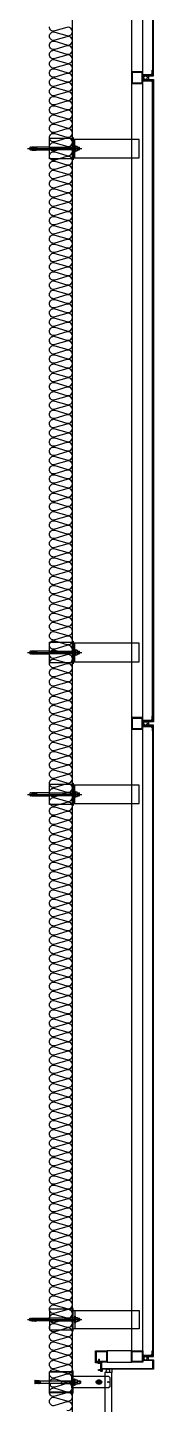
# Model space of a CAD drawing. Header units: millimetres. Extents: x 17311 to 801382, y -242618 to -104888.
# Drawn here: x 790867 to 791411, y -201032 to -195062 of the extents above; entities that cross this region are included whole.
import ezdxf

# ---------------------------------------------------------------- set-up
doc = ezdxf.new("R2010")
doc.units = ezdxf.units.MM
doc.header["$LTSCALE"] = 250
doc.linetypes.add('CENTER', pattern=[50.8, 31.75, -6.35, 6.35, -6.35])
doc.linetypes.add('HIDDEN2', pattern=[4.7625, 3.175, -1.5875])
for name, color, linetype in [('0-Sheet', 7, 'Continuous'), ('4-Pipe', 4, 'Continuous'), ('A-ETC-8', 8, 'Continuous'), ('A-FIN', 6, 'Continuous'), ('A-FIN(EX)', 6, 'Continuous'), ('ANG', 8, 'Continuous'), ('EXTRUSION', 7, 'Continuous'), ('ISL', 251, 'Continuous'), ('S-TEEL', 4, 'Continuous'), ('SCREW', 1, 'Continuous'), ('SEALANT', 252, 'Continuous')]:
    doc.layers.add(name, color=color, linetype=linetype)

# ---------------------------------------------------------------- blocks, each defined once
blk = doc.blocks.new('A$C632c858f')
at = {"layer": 'A-ETC-8'}
blk.add_arc((-2.8, 0), 24, 341.82483, 18.17517, dxfattribs=at)
blk.add_ellipse((34, 0), major_axis=(7.59, 0), ratio=0.987937, dxfattribs=at)
blk = doc.blocks.new('A$Cae507117')
at = {"layer": 'A-ETC-8'}
for points in [[(-50, 0), (-50, -50), (0, -50), (0, 0)], [(-46.8, -3.2), (-46.8, -46.8), (-3.2, -46.8), (-3.2, -3.2)]]:
    blk.add_lwpolyline(points, close=True, dxfattribs=at)
blk = doc.blocks.new('너트 M12')
for p, q in [((-9, 0), (9, 0)), ((-9.5, -9), (-9.5, -0.5)), ((9, -9.5), (-9, -9.5)), ((0, -8.3), (0, -1.2)), ((9.5, -0.5), (9.5, -9))]:
    blk.add_line(p, q)
for centre, start, end in [((-9, -0.5), 90, 180), ((-9, -9), 180, 270), ((9, -0.5), 0, 90), ((9, -9), 270, 0)]:
    blk.add_arc(centre, 0.5, start, end)
at = {"extrusion": (0, 0, -1)}
for centre, major_axis, ratio, start_param, end_param in [((-4.8, -0.9), (-4.75, 0.31), 0.185359, -0.024388, 3.141593), ((4.8, -0.9), (4.75, 0.31), 0.185108, 3.141593, 6.30754), ((-4.8, -8.6), (4.75, 0.31), 0.187111, 0, 3.166211), ((4.8, -8.6), (-4.75, 0.31), 0.185991, 3.117121, 6.283185)]:
    blk.add_ellipse(centre, major_axis=major_axis, ratio=ratio, start_param=start_param, end_param=end_param, dxfattribs=at)
blk = doc.blocks.new('A$C5ebcaad0')
at = {"layer": 'A-ETC-8'}
for p, q in [((-449, -225), (-214, -225)), ((-439, -220.5), (-439, -229.5)), ((-437, -219), (-437.5, -219)), ((-437.5, -231), (-437, -231)), ((-426, -220.5), (-437, -219)), ((-437, -231), (-426, -229.5)), ((-431.6, -219.7), (-431.6, -221.5)), ((-431.6, -228.5), (-431.6, -230.2)), ((-431.1, -222.3), (-429.3, -223.5)), ((-431.1, -227.7), (-429.3, -226.5)), ((-415.6, -218.7), (-430.6, -218.7)), ((-430.6, -231.2), (-415.6, -231.2)), ((-421.1, -224), (-427.7, -224)), ((-421.1, -226), (-427.7, -226)), ((-426, -220.5), (-412, -220.5)), ((-426, -229.5), (-412, -229.5)), ((-420.6, -223.5), (-420.6, -223)), ((-420.6, -227), (-420.6, -226.5)), ((-416.6, -227), (-416.6, -223)), ((-415.6, -218.7), (-412.6, -218.7)), ((-415.6, -231.2), (-412.6, -231.2)), ((-412.6, -218.7), (-412.6, -231.2)), ((-412, -231), (-412, -219)), ((-409, -219), (-412, -219)), ((-412, -231), (-409, -231)), ((-409, -231), (-409, -219)), ((-355, -219), (-409, -219)), ((-409, -231), (-355, -231)), ((-355, -219), (-245.5, -219)), ((-245.5, -231), (-355, -231)), ((-234.2, -229.5), (-224, -229.5)), ((-234, -219), (-225.5, -219)), ((-234, -220.5), (-224, -220.5)), ((-234, -231), (-225.5, -231)), ((-225.5, -231), (-225.5, -219)), ((-224, -220.5), (-225.5, -219)), ((-224, -229.5), (-225.5, -231)), ((-224, -229.5), (-224, -220.5))]:
    blk.add_line(p, q, dxfattribs=at)
blk.add_lwpolyline([(-251.5, -177.5), (-251.5, -272.5, -0.414214), (-252.5, -273.5), (-255, -273.5), (-255, -176.5), (-252.5, -176.5, -0.414214)], format="xyb", close=True, dxfattribs=at)
for points in [[(-255, -180.5), (-255, -269.5), (-355, -269.5), (-355, -180.5)], [(33.5, -185), (-251.5, -185), (-251.5, -265), (33.5, -265)], [(-251.5, -265), (-245.5, -265), (-245.5, -185), (-251.5, -185)], [(-245.5, -210), (-245.5, -240), (-243.5, -240), (-243.5, -210)]]:
    blk.add_lwpolyline(points, close=True, dxfattribs=at)
for centre, radius, start, end in [((-437.5, -220.5), 1.5, 90, 180), ((-437.5, -229.5), 1.5, 180, 270), ((-430.6, -219.7), 1, 90, 180), ((-430.6, -221.5), 1, 180, 236.30993), ((-430.6, -228.5), 1, 123.69007, 180), ((-430.6, -230.2), 1, 180, 270), ((-427.7, -221), 3, 236.30993, 270), ((-427.7, -229), 3, 90, 123.69007), ((-421.1, -223.5), 0.5, 270, 0), ((-421.1, -226.5), 0.5, 0, 90), ((-418.6, -223), 2, 90, 180), ((-418.6, -227), 2, 180, 270), ((-418.6, -223), 2, 0, 90), ((-418.6, -227), 2, 270, 0)]:
    blk.add_arc(centre, radius, start, end, dxfattribs=at)
at = {"layer": 'A-ETC-8', "xscale": -1, "rotation": 90}
blk.add_blockref('너트 M12', (-243.5, -225), dxfattribs=at)
blk = doc.blocks.new('A$C141843b3')
at = {"color": 9}
for p, q in [((-302.6, -46.2), (-302.6, -44.5)), ((-302.6, -44.7), (-297, -45.5)), ((-302.6, -55), (-302.6, -53.3)), ((-297, -54.5), (-302.5, -55.3)), ((-302.1, -47), (-300.3, -48.2)), ((-302.1, -52.5), (-300.3, -51.3)), ((-301.6, -43.5), (-286.6, -43.5)), ((-286.6, -56), (-301.6, -56)), ((-292.1, -48.8), (-298.7, -48.8)), ((-292.1, -50.8), (-298.7, -50.8)), ((-297, -45.5), (-283, -45.5)), ((-297, -54.5), (-283, -54.5)), ((-291.6, -47.8), (-291.6, -48.3)), ((-291.6, -51.2), (-291.6, -51.8)), ((-289.6, -45.8), (-289.6, -45.8)), ((-289.6, -53.8), (-289.6, -53.8)), ((-287.6, -47.8), (-287.6, -51.8)), ((-286.6, -43.5), (-283.6, -43.5)), ((-286.6, -56), (-283.6, -56)), ((-283.6, -56), (-283.6, -43.5)), ((-283, -44), (-283, -56)), ((-283, -44), (-280, -44)), ((-280, -56), (-283, -56)), ((-280, -44), (-280, -56)), ((-280, -44), (-188.8, -44, 0)), ((-188.8, -56, 0), (-280, -56))]:
    blk.add_line(p, q, dxfattribs=at)
at = {"color": 9, "linetype": 'Continuous', "lineweight": 25}
for p, q in [((-140, -5.5, 0), (-240, -5.5)), ((-240, -44), (-240, -5.5)), ((-140, -7.5, 0), (-240, -7.5)), ((-240, -94.5), (-240, -56)), ((-237, -56), (-237, -63.2)), ((-136.5, -43, 0), (-142, -43, 0)), ((-142, -57, 0), (-136.5, -57, 0)), ((-140, -1.5, 0), (-137.5, -1.5, 0)), ((-140, -7.5, 0), (-140, -1.5, 0)), ((-138, -3.5, 0), (-140, -3.5, 0)), ((-138, -3.5, 0), (-138, -43, 0)), ((-138, -96.5, 0), (-138, -57, 0)), ((-136.5, -43, 0), (-136.5, -2.5, 0)), ((-136.5, -97.5, 0), (-136.5, -57, 0)), ((-240, -63.2), (-237, -63.2)), ((-240, -92.5), (-140, -92.5, 0)), ((-240, -94.5), (-140, -94.5, 0)), ((-140, -98.5, 0), (-140, -92.5, 0)), ((-140, -96.5, 0), (-138, -96.5, 0)), ((-137.5, -98.5, 0), (-140, -98.5, 0))]:
    blk.add_line(p, q, dxfattribs=at)
at = {"color": 9, "ltscale": 0.5}
for p, q in [((-188.8, -44, 0), (-131.5, -44, 0)), ((-188.8, -44, 0), (-187.3, -45.5, 0)), ((-188.8, -44, 0), (-188.8, -56, 0)), ((-188.8, -45.5, 0), (-131.5, -45.5, 0)), ((-188.8, -54.5, 0), (-131.5, -54.5, 0)), ((-188.8, -56, 0), (-187.3, -54.5, 0)), ((-188.8, -56, 0), (-131.5, -56, 0)), ((-187.3, -45.5, 0), (-187.3, -54.5, 0)), ((-142, -43, 0), (-142, -7.5, 0)), ((-142, -92.5, 0), (-142, -57, 0)), ((-131.5, -64.3, 0), (-131.5, -35.8, 0)), ((-131.5, -35.8, 0), (-129.5, -35.8, 0)), ((-129.5, -35.8, 0), (-129.5, -64.3, 0)), ((-129.5, -59, 0), (-129.5, -41, 0)), ((-129.5, -44, 0), (-129.5, -44, 0)), ((-129.5, -45.5, 0), (-129.4, -45.5, 0)), ((-129.5, -54.5, 0), (-129.4, -54.5, 0)), ((-129.5, -56, 0), (-129.5, -56, 0)), ((-129, -40.5, 0), (-120.5, -40.5, 0)), ((-120.5, -59.5, 0), (-129, -59.5, 0)), ((-128.3, -50, 0), (-121.2, -50, 0)), ((-120.1, -45.5, 0), (-106, -45.5, 0)), ((-120.1, -54.5, 0), (-106, -54.5, 0)), ((-120, -41, 0), (-120, -59, 0)), ((-120, -44, 0), (-107.5, -44, 0)), ((-120, -56, 0), (-107.5, -56, 0)), ((-107.5, -44, 0), (-107.5, -56, 0)), ((-106, -45.5, 0), (-107.5, -44, 0)), ((-106, -54.5, 0), (-107.5, -56, 0)), ((-106, -45.5, 0), (-106, -54.5, 0)), ((-129.5, -64.3, 0), (-131.5, -64.3, 0))]:
    blk.add_line(p, q, dxfattribs=at)
at = {"color": 9}
for centre, radius, start, end in [((-301.6, -44.5), 1, 90, 180), ((-301.6, -46.2), 1, 180, 236.30993), ((-301.6, -53.3), 1, 123.69007, 180), ((-301.6, -55), 1, 180, 270), ((-298.7, -45.8), 3, 236.30993, 270), ((-298.7, -53.8), 3, 90, 123.69007), ((-292.1, -48.3), 0.5, 270, 0), ((-292.1, -51.2), 0.5, 0, 90), ((-289.6, -47.8), 2, 90, 180), ((-289.6, -51.8), 2, 180, 270), ((-289.6, -47.8), 2, 0, 90), ((-289.6, -51.8), 2, 270, 0)]:
    blk.add_arc(centre, radius, start, end, dxfattribs=at)
at = {"color": 9, "linetype": 'Continuous', "lineweight": 25}
for centre, start, end in [((-137.5, -2.5, 0), 0, 90), ((-137.5, -97.5, 0), 270, 0)]:
    blk.add_arc(centre, 1, start, end, dxfattribs=at)
at = {"color": 9, "ltscale": 0.5}
for centre, start, end in [((-129, -41, 0), 90, 180), ((-129, -59, 0), 180, 270), ((-120.5, -41, 0), 0, 90), ((-120.5, -59, 0), 270, 0)]:
    blk.add_arc(centre, 0.5, start, end, dxfattribs=at)
at = {"color": 9, "ltscale": 0.5, "extrusion": (0, 0, -1)}
for centre, major_axis, ratio, start_param, end_param in [((-128.6, -45.2, 0), (0.31, -4.75), 0.187111, 0, 3.166211), ((-128.6, -54.7, 0), (0.31, 4.75), 0.185991, 3.117121, 6.283185), ((-120.9, -45.2, 0), (0.31, 4.75), 0.185359, -0.024388, 3.141593), ((-120.9, -54.7, 0), (0.31, -4.75), 0.185108, 3.141593, 6.30754)]:
    blk.add_ellipse(centre, major_axis=major_axis, ratio=ratio, start_param=start_param, end_param=end_param, dxfattribs=at)
at = {"layer": 'ANG'}
for p, q in [((-29.3, -43.5, 0), (-33, -50, 0)), ((-33, -50, 0), (-29.3, -56.5, 0)), ((-21.7, -43.5, 0), (-29.3, -43.5, 0)), ((-29.3, -56.5, 0), (-21.7, -56.5, 0)), ((-18, -50, 0), (-21.7, -43.5, 0)), ((-21.7, -56.5, 0), (-18, -50, 0))]:
    blk.add_line(p, q, dxfattribs=at)
at = {"layer": 'ANG', "elevation": 0}
blk.add_lwpolyline([(-142.5, -25), (16.5, -25), (21.5, -30), (21.5, -70), (16.5, -75), (-142.5, -75), (-142.5, -25)], dxfattribs=at)
for points in [[(-142.5, -25), (-142.5, -75), (-137.5, -75), (-137.5, -25)], [(-25.5, -50), (-25.5, -50), (-25.5, -50), (-25.5, -50), (-25.5, -50), (-25.5, -50)]]:
    blk.add_lwpolyline(points, close=True, dxfattribs=at)
at = {"layer": 'ANG'}
for centre, radius in [((-25.5, -50, 0), 10), ((-25.5, -50, 0), 7.5), ((-25.5, -50, 0), 4), ((14, -50, 0), 2)]:
    blk.add_circle(centre, radius, dxfattribs=at)
for centre, start, end in [((-34.9, -50, 0), 86.44675, 273.55325), ((-16.1, -50, 0), 266.44675, 93.55325)]:
    blk.add_arc(centre, 4, start, end, dxfattribs=at)
blk = doc.blocks.new('PH-4-16')
at = {"layer": 'SCREW'}
for p, q in [((-1.5, 0), (-1.5, -1)), ((1.5, 0), (1.5, -1.6)), ((0.1, -0.9), (-2, -1.2)), ((-2, -1.2), (-1.5, -1)), ((0.1, -1), (-2, -1.3)), ((-2, -1.3), (-1.5, -1.5)), ((2, -1.8), (-2, -2.4)), ((-2, -2.4), (-1.5, -2.2)), ((-2, -2.5), (-1.5, -2.7)), ((2, -3), (-2, -3.7)), ((-2, -3.6), (-1.5, -3.5)), ((-2, -3.8), (-1.5, -4)), ((2, -4.3), (-2, -4.9)), ((-2, -4.9), (-1.5, -4.7)), ((-2, -5), (-1.5, -5.2)), ((2, -5.5), (-2, -6.2)), ((-2, -6.1), (-1.5, -5.9)), ((-2, -6.2), (-1.5, -6.4)), ((2, -6.7), (-2, -7.4)), ((-2, -7.4), (-1.5, -7.2)), ((-2, -7.5), (-1.5, -7.7)), ((2, -8), (-2, -8.6)), ((-2, -8.6), (-1.5, -8.4)), ((-2, -8.7), (-1.5, -8.9)), ((2, -9.2), (-2, -9.9)), ((-2, -9.9), (-1.5, -9.7)), ((-2, -10), (-1.5, -10.2)), ((2, -10.5), (-2, -11.1)), ((-2, -11.1), (-1.5, -10.9)), ((-2, -11.2), (-1.5, -11.4)), ((2, -1.9), (-2, -2.5)), ((2, -3.1), (-2, -3.8)), ((2, -4.4), (-2, -5)), ((2, -5.6), (-2, -6.3)), ((2, -6.9), (-2, -7.5)), ((2, -8.1), (-2, -8.7)), ((2, -9.3), (-2, -10)), ((2, -10.6), (-2, -11.2)), ((0.1, -0.9), (-1.5, -1)), ((0.1, -1), (-1.5, -1.5)), ((-1.5, -1.5), (-1.5, -2.2)), ((1.5, -1.6), (-1.5, -2.2)), ((1.5, -2.1), (-1.5, -2.7)), ((-1.5, -2.7), (-1.5, -3.5)), ((1.5, -2.8), (-1.5, -3.5)), ((1.5, -3.3), (-1.5, -4)), ((1.5, -4.1), (-1.5, -4.7)), ((1.5, -4.6), (-1.5, -5.2)), ((-1.5, -5.2), (-1.5, -5.9)), ((1.5, -5.3), (-1.5, -5.9)), ((1.5, -5.8), (-1.5, -6.4)), ((-1.5, -6.4), (-1.5, -7.2)), ((1.5, -6.5), (-1.5, -7.2)), ((1.5, -7.1), (-1.5, -7.7)), ((-1.5, -7.7), (-1.5, -8.4)), ((1.5, -7.8), (-1.5, -8.4)), ((1.5, -8.3), (-1.5, -8.9)), ((-1.5, -8.9), (-1.5, -9.7)), ((1.5, -9), (-1.5, -9.7)), ((1.5, -9.5), (-1.5, -10.2)), ((-1.5, -10.2), (-1.5, -10.9)), ((1.5, -10.3), (-1.5, -10.9)), ((1.5, -10.8), (-1.5, -11.4)), ((-1.5, -11.4), (-1.5, -14.5)), ((-1.5, -14.5), (-1.1, -14.5)), ((0, -16), (-1.5, -14.5)), ((-1.1, -12.6), (-1.1, -14.5)), ((-1.1, -14.5), (0, -16)), ((0, -16), (1.5, -14.5)), ((1.5, -14.5), (0.4, -12.2)), ((1.5, -1.6), (2, -1.8)), ((2, -1.9), (1.5, -2.1)), ((1.5, -2.1), (1.5, -2.8)), ((2, -3), (1.5, -2.8)), ((2, -3.1), (1.5, -3.3)), ((1.5, -3.3), (1.5, -4.1)), ((2, -4.3), (1.5, -4.1)), ((2, -4.4), (1.5, -4.6)), ((1.5, -4.6), (1.5, -5.3)), ((2, -5.5), (1.5, -5.3)), ((2, -5.6), (1.5, -5.8)), ((1.5, -5.8), (1.5, -6.5)), ((2, -6.7), (1.5, -6.5)), ((2, -6.9), (1.5, -7.1)), ((1.5, -7.1), (1.5, -7.8)), ((2, -8), (1.5, -7.8)), ((2, -8.1), (1.5, -8.3)), ((1.5, -8.3), (1.5, -9)), ((2, -9.2), (1.5, -9)), ((2, -9.3), (1.5, -9.5)), ((1.5, -9.5), (1.5, -10.3)), ((2, -10.5), (1.5, -10.3)), ((2, -10.6), (1.5, -10.8)), ((1.5, -10.8), (1.5, -14.5))]:
    blk.add_line(p, q, dxfattribs=at)
at = {"layer": 'SCREW', "color": 1, "linetype": 'CENTER'}
blk.add_line((0, 4), (0, -17.7), dxfattribs=at)
at = {"layer": 'SCREW', "linetype": 'HIDDEN2'}
blk.add_line((-1.5, -4), (-1.5, -4.7), dxfattribs=at)
at = {"layer": 'SCREW'}
blk.add_lwpolyline([(3.5, 1), (3.5, 0), (-3.5, 0), (-3.5, 1, -0.336479), (-2.5, 2.2, -0.138717), (2.5, 2.2, -0.336479)], format="xyb", close=True, dxfattribs=at)
blk.add_lwpolyline([(-2.5, 2.2), (-2.3, 2), (-2.1, 1.9), (-1.8, 1.9), (-1.5, 2), (-1.3, 2), (-1, 2.1), (-0.8, 2.1), (-0.7, 2.1), (-0.6, 2.1), (-0.5, 2), (-0.5, 1.8), (-0.5, 1.6), (-0.5, 1.4), (-0.5, 1.2), (-0.5, 1), (-0.5, 0.8), (-0.4, 0.7), (-0.3, 0.6), (-0.1, 0.6), (0, 0.5), (0.1, 0.6), (0.3, 0.6), (0.4, 0.7), (0.5, 0.8), (0.5, 1), (0.5, 1.2), (0.5, 1.4), (0.5, 1.6), (0.5, 1.8), (0.5, 2), (0.6, 2.1), (0.7, 2.1), (0.8, 2.1), (1, 2.1), (1.3, 2), (1.5, 2), (1.8, 1.9), (2.1, 1.9), (2.3, 2), (2.5, 2.2)], dxfattribs=at)
for centre, radius, start, end in [((-1.9, -1.2), 0.0931, 139.86612, 209.92465), ((-1.9, -2.5), 0.0931, 139.86612, 209.92465), ((-1.9, -3.7), 0.0931, 139.86612, 209.92465), ((-1.9, -4.9), 0.0931, 139.86612, 209.92465), ((-1.9, -6.2), 0.0931, 139.86612, 209.92465), ((-1.9, -7.4), 0.0931, 139.86612, 209.92465), ((-1.9, -8.7), 0.0931, 139.86612, 209.92465), ((-1.9, -9.9), 0.0931, 139.86612, 209.92465), ((-1.9, -11.2), 0.0931, 139.86612, 209.92465), ((-0.3, -12.6), 0.815, 27.36497, 180), ((0, -0.9), 0.0605, 310.72712, 69.31493), ((1.9, -1.8), 0.0931, 319.86612, 29.92465), ((1.9, -3.1), 0.0931, 319.86612, 29.92465), ((1.9, -4.3), 0.0931, 319.86612, 29.92465), ((1.9, -5.6), 0.0931, 319.86612, 29.92465), ((1.9, -6.8), 0.0931, 319.86612, 29.92465), ((1.9, -8), 0.0931, 319.86612, 29.92465), ((1.9, -9.3), 0.0931, 319.86612, 29.92465), ((1.9, -10.5), 0.0931, 319.86612, 29.92465)]:
    blk.add_arc(centre, radius, start, end, dxfattribs=at)

msp = doc.modelspace()

# ---------------------------------------------------------------- linework, layer by layer
at = {"layer": '0-Sheet'}
msp.add_lwpolyline([(791188.7, -200876.5), (791407.7, -200876.5), (791407.7, -200842.5), (791365.7, -200842.5), (791365.7, -200832.5), (791368.7, -200832.5), (791368.7, -200832.5), (791368.7, -200839.5), (791410.7, -200839.5), (791410.7, -200879.5), (791188.7, -200879.5)], dxfattribs=at)
msp.add_lwpolyline([(791188.7, -200876.5, 0.414214), (791185.7, -200879.5), (791185.7, -200888.5), (791188.7, -200888.5), (791188.7, -200879.5)], format="xyb", dxfattribs=at)
at = {"layer": '4-Pipe'}
msp.add_lwpolyline([(791185.7, -200849.5), (791185.7, -200889.5), (791182.7, -200889.5), (791182.7, -200852.5), (791160.7, -200852.5), (791160.7, -200849.5)], close=True, dxfattribs=at)
at = {"layer": 'A-ETC-8'}
for p, q in [((791315.7, -154461.7), (791315.7, -200799.5)), ((791365.7, -200799.5), (791365.7, -154461.7)), ((791315.7, -200799.5), (791210.7, -200799.5)), ((791210.7, -200849.5), (791315.7, -200849.5))]:
    msp.add_line(p, q, dxfattribs=at)
at = {"layer": 'A-ETC-8', "elevation": 0}
for points in [[(791402.7, -195268), (791367.7, -195268), (791367.7, -195279), (791365.7, -195279), (791365.7, -195266), (791401, -195266, -0.226541), (791404.7, -195262.3), (791404.7, -195247.6), (791406.7, -195247.6), (791406.7, -195264, 0.414214)], [(791402.7, -195291), (791367.7, -195291), (791367.7, -195280), (791365.7, -195280), (791365.7, -195293), (791401, -195293, 0.226541), (791404.7, -195296.6), (791404.7, -195311.3), (791406.7, -195311.3), (791406.7, -195295, -0.414214)]]:
    msp.add_lwpolyline(points, format="xyb", close=True, dxfattribs=at)
at = {"layer": 'A-ETC-8'}
for points in [[(791402.7, -198068), (791367.7, -198068), (791367.7, -198079), (791365.7, -198079), (791365.7, -198066), (791401, -198066, -0.226541), (791404.7, -198062.3), (791404.7, -198047.6), (791406.7, -198047.6), (791406.7, -198064, 0.414214)], [(791402.7, -198091), (791367.7, -198091), (791367.7, -198080), (791365.7, -198080), (791365.7, -198093), (791401, -198093, 0.226541), (791404.7, -198096.6), (791404.7, -198111.3), (791406.7, -198111.3), (791406.7, -198095, -0.414214)], [(791402.7, -200820.5), (791367.7, -200820.5), (791367.7, -200831.5), (791365.7, -200831.5), (791365.7, -200818.5), (791401, -200818.5, -0.226541), (791404.7, -200814.8), (791404.7, -200800.1), (791406.7, -200800.1), (791406.7, -200816.5, 0.414214)]]:
    msp.add_lwpolyline(points, format="xyb", close=True, dxfattribs=at)
at = {"layer": 'A-FIN'}
for points in [[(791369.7, -195268), (791369.7, -195272), (791410.7, -195272), (791410.7, -192737), (791369.7, -192737), (791369.7, -192741), (791406.7, -192741), (791406.7, -195268), (791369.7, -195268)], [(791369.7, -195291), (791369.7, -195287), (791410.7, -195287), (791410.7, -198072), (791369.7, -198072), (791369.7, -198068), (791406.7, -198068), (791406.7, -195291), (791369.7, -195291)], [(791369.7, -200820.5), (791369.7, -200824.5), (791410.7, -200824.5), (791410.7, -198087), (791369.7, -198087), (791369.7, -198091), (791406.7, -198091), (791406.7, -200820.5), (791369.7, -200820.5)]]:
    msp.add_lwpolyline(points, close=True, dxfattribs=at)
at = {"layer": 'A-FIN(EX)'}
msp.add_lwpolyline([(791200.7, -200894.5), (791200.7, -201176.5), (791230.7, -201176.5), (791230.7, -200894.5)], close=True, dxfattribs=at)
at = {"layer": 'ISL'}
msp.add_line((791060.7, -202579.5), (791060.7, -154479.5), dxfattribs=at)
msp.add_lwpolyline([(791036.4, -201057.1, 1.372593), (791036.4, -201021.8), (790984.9, -201037.1, -0.509267), (790960.7, -201019.5, -0.509267), (790984.9, -201001.8), (791036.4, -201017.1, 1.372593), (791036.4, -200981.8), (790984.9, -200997.1, -0.509267), (790960.7, -200979.5, -0.509267), (790984.9, -200961.8), (791036.4, -200977.1, 1.372593), (791036.4, -200941.8), (790984.9, -200957.1, -0.509267), (790960.7, -200939.5, -0.509267), (790984.9, -200921.8), (791036.4, -200937.1, 1.372593), (791036.4, -200901.8), (790984.9, -200917.1, -0.509267), (790960.7, -200899.5, -0.509267), (790984.9, -200881.8), (791036.4, -200897.1, 1.372593), (791036.4, -200861.8), (790984.9, -200877.1, -0.509267), (790960.7, -200859.5, -0.509267), (790984.9, -200841.8), (791036.4, -200857.1, 1.372593), (791036.4, -200821.8), (790984.9, -200837.1, -0.509267), (790960.7, -200819.5, -0.509267), (790984.9, -200801.8), (791036.4, -200817.1, 1.372593), (791036.4, -200781.8), (790984.9, -200797.1, -0.509267), (790960.7, -200779.5, -0.509267), (790984.9, -200761.8), (791036.4, -200777.1, 1.372593), (791036.4, -200741.8), (790984.9, -200757.1, -0.509267), (790960.7, -200739.5, -0.509267), (790984.9, -200721.8), (791036.4, -200737.1, 1.372593), (791036.4, -200701.8), (790984.9, -200717.1, -0.509267), (790960.7, -200699.5, -0.509267), (790984.9, -200681.8), (791036.4, -200697.1, 1.372593), (791036.4, -200661.8), (790984.9, -200677.1, -0.509267), (790960.7, -200659.5, -0.509267), (790984.9, -200641.8), (791036.4, -200657.1, 1.372593), (791036.4, -200621.8), (790984.9, -200637.1, -0.509267), (790960.7, -200619.5, -0.509267), (790984.9, -200601.8), (791036.4, -200617.1, 1.372593), (791036.4, -200581.8), (790984.9, -200597.1, -0.509267), (790960.7, -200579.5, -0.509267), (790984.9, -200561.8), (791036.4, -200577.1, 1.372593), (791036.4, -200541.8), (790984.9, -200557.1, -0.509267), (790960.7, -200539.5, -0.509267), (790984.9, -200521.8), (791036.4, -200537.1, 1.372593), (791036.4, -200501.8), (790984.9, -200517.1, -0.509267), (790960.7, -200499.5, -0.509267), (790984.9, -200481.8), (791036.4, -200497.1, 1.372593), (791036.4, -200461.8), (790984.9, -200477.1, -0.509267), (790960.7, -200459.5, -0.509267), (790984.9, -200441.8), (791036.4, -200457.1, 1.372593), (791036.4, -200421.8), (790984.9, -200437.1, -0.509267), (790960.7, -200419.5, -0.509267), (790984.9, -200401.8), (791036.4, -200417.1, 1.372593), (791036.4, -200381.8), (790984.9, -200397.1, -0.509267), (790960.7, -200379.5, -0.509267), (790984.9, -200361.8), (791036.4, -200377.1, 1.372593), (791036.4, -200341.8), (790984.9, -200357.1, -0.509267), (790960.7, -200339.5, -0.509267), (790984.9, -200321.8), (791036.4, -200337.1, 1.372593), (791036.4, -200301.8), (790984.9, -200317.1, -0.509267), (790960.7, -200299.5, -0.509267), (790984.9, -200281.8), (791036.4, -200297.1, 1.372593), (791036.4, -200261.8), (790984.9, -200277.1, -0.509267), (790960.7, -200259.5, -0.509267), (790984.9, -200241.8), (791036.4, -200257.1, 1.372593), (791036.4, -200221.8), (790984.9, -200237.1, -0.509267), (790960.7, -200219.5, -0.509267), (790984.9, -200201.8), (791036.4, -200217.1, 1.372593), (791036.4, -200181.8), (790984.9, -200197.1, -0.509267), (790960.7, -200179.5, -0.509267), (790984.9, -200161.8), (791036.4, -200177.1, 1.372593), (791036.4, -200141.8), (790984.9, -200157.1, -0.509267), (790960.7, -200139.5, -0.509267), (790984.9, -200121.8), (791036.4, -200137.1, 1.372593), (791036.4, -200101.8), (790984.9, -200117.1, -0.509267), (790960.7, -200099.5, -0.509267), (790984.9, -200081.8), (791036.4, -200097.1, 1.372593), (791036.4, -200061.8), (790984.9, -200077.1, -0.509267), (790960.7, -200059.5, -0.509267), (790984.9, -200041.8), (791036.4, -200057.1, 1.372593), (791036.4, -200021.8), (790984.9, -200037.1, -0.509267), (790960.7, -200019.5, -0.509267), (790984.9, -200001.8), (791036.4, -200017.1, 1.372593), (791036.4, -199981.8), (790984.9, -199997.1, -0.509267), (790960.7, -199979.5, -0.509267), (790984.9, -199961.8), (791036.4, -199977.1, 1.372593), (791036.4, -199941.8), (790984.9, -199957.1, -0.509267), (790960.7, -199939.5, -0.509267), (790984.9, -199921.8), (791036.4, -199937.1, 1.372593), (791036.4, -199901.8), (790984.9, -199917.1, -0.509267), (790960.7, -199899.5, -0.509267), (790984.9, -199881.8), (791036.4, -199897.1, 1.372593), (791036.4, -199861.8), (790984.9, -199877.1, -0.509267), (790960.7, -199859.5, -0.509267), (790984.9, -199841.8), (791036.4, -199857.1, 1.372593), (791036.4, -199821.8), (790984.9, -199837.1, -0.509267), (790960.7, -199819.5, -0.509267), (790984.9, -199801.8), (791036.4, -199817.1, 1.372593), (791036.4, -199781.8), (790984.9, -199797.1, -0.509267), (790960.7, -199779.5, -0.509267), (790984.9, -199761.8), (791036.4, -199777.1, 1.372593), (791036.4, -199741.8), (790984.9, -199757.1, -0.509267), (790960.7, -199739.5, -0.509267), (790984.9, -199721.8), (791036.4, -199737.1, 1.372593), (791036.4, -199701.8), (790984.9, -199717.1, -0.509267), (790960.7, -199699.5, -0.509267), (790984.9, -199681.8), (791036.4, -199697.1, 1.372593), (791036.4, -199661.8), (790984.9, -199677.1, -0.509267), (790960.7, -199659.5, -0.509267), (790984.9, -199641.8), (791036.4, -199657.1, 1.372593), (791036.4, -199621.8), (790984.9, -199637.1, -0.509267), (790960.7, -199619.5, -0.509267), (790984.9, -199601.8), (791036.4, -199617.1, 1.372593), (791036.4, -199581.8), (790984.9, -199597.1, -0.509267), (790960.7, -199579.5, -0.509267), (790984.9, -199561.8), (791036.4, -199577.1, 1.372593), (791036.4, -199541.8), (790984.9, -199557.1, -0.509267), (790960.7, -199539.5, -0.509267), (790984.9, -199521.8), (791036.4, -199537.1, 1.372593), (791036.4, -199501.8), (790984.9, -199517.1, -0.509267), (790960.7, -199499.5, -0.509267), (790984.9, -199481.8), (791036.4, -199497.1, 1.372593), (791036.4, -199461.8), (790984.9, -199477.1, -0.509267), (790960.7, -199459.5, -0.509267), (790984.9, -199441.8), (791036.4, -199457.1, 1.372593), (791036.4, -199421.8), (790984.9, -199437.1, -0.509267), (790960.7, -199419.5, -0.509267), (790984.9, -199401.8), (791036.4, -199417.1, 1.372593), (791036.4, -199381.8), (790984.9, -199397.1, -0.509267), (790960.7, -199379.5, -0.509267), (790984.9, -199361.8), (791036.4, -199377.1, 1.372593), (791036.4, -199341.8), (790984.9, -199357.1, -0.509267), (790960.7, -199339.5, -0.509267), (790984.9, -199321.8), (791036.4, -199337.1, 1.372593), (791036.4, -199301.8), (790984.9, -199317.1, -0.509267), (790960.7, -199299.5, -0.509267), (790984.9, -199281.8), (791036.4, -199297.1, 1.372593), (791036.4, -199261.8), (790984.9, -199277.1, -0.509267), (790960.7, -199259.5, -0.509267), (790984.9, -199241.8), (791036.4, -199257.1, 1.372593), (791036.4, -199221.8), (790984.9, -199237.1, -0.509267), (790960.7, -199219.5, -0.509267), (790984.9, -199201.8), (791036.4, -199217.1, 1.372593), (791036.4, -199181.8), (790984.9, -199197.1, -0.509267), (790960.7, -199179.5, -0.509267), (790984.9, -199161.8), (791036.4, -199177.1, 1.372593), (791036.4, -199141.8), (790984.9, -199157.1, -0.509267), (790960.7, -199139.5, -0.509267), (790984.9, -199121.8), (791036.4, -199137.1, 1.372593), (791036.4, -199101.8), (790984.9, -199117.1, -0.509267), (790960.7, -199099.5, -0.509267), (790984.9, -199081.8), (791036.4, -199097.1, 1.372593), (791036.4, -199061.8), (790984.9, -199077.1, -0.509267), (790960.7, -199059.5, -0.509267), (790984.9, -199041.8), (791036.4, -199057.1, 1.372593), (791036.4, -199021.8), (790984.9, -199037.1, -0.509267), (790960.7, -199019.5, -0.509267), (790984.9, -199001.8), (791036.4, -199017.1, 1.372593), (791036.4, -198981.8), (790984.9, -198997.1, -0.509267), (790960.7, -198979.5, -0.509267), (790984.9, -198961.8), (791036.4, -198977.1, 1.372593), (791036.4, -198941.8), (790984.9, -198957.1, -0.509267), (790960.7, -198939.5, -0.509267), (790984.9, -198921.8), (791036.4, -198937.1, 1.372593), (791036.4, -198901.8), (790984.9, -198917.1, -0.509267), (790960.7, -198899.5, -0.509267), (790984.9, -198881.8), (791036.4, -198897.1, 1.372593), (791036.4, -198861.8), (790984.9, -198877.1, -0.509267), (790960.7, -198859.5, -0.509267), (790984.9, -198841.8), (791036.4, -198857.1, 1.372593), (791036.4, -198821.8), (790984.9, -198837.1, -0.509267), (790960.7, -198819.5, -0.509267), (790984.9, -198801.8), (791036.4, -198817.1, 1.372593), (791036.4, -198781.8), (790984.9, -198797.1, -0.509267), (790960.7, -198779.5, -0.509267), (790984.9, -198761.8), (791036.4, -198777.1, 1.372593), (791036.4, -198741.8), (790984.9, -198757.1, -0.509267), (790960.7, -198739.5, -0.509267), (790984.9, -198721.8), (791036.4, -198737.1, 1.372593), (791036.4, -198701.8), (790984.9, -198717.1, -0.509267), (790960.7, -198699.5, -0.509267), (790984.9, -198681.8), (791036.4, -198697.1, 1.372593), (791036.4, -198661.8), (790984.9, -198677.1, -0.509267), (790960.7, -198659.5, -0.509267), (790984.9, -198641.8), (791036.4, -198657.1, 1.372593), (791036.4, -198621.8), (790984.9, -198637.1, -0.509267), (790960.7, -198619.5, -0.509267), (790984.9, -198601.8), (791036.4, -198617.1, 1.372593), (791036.4, -198581.8), (790984.9, -198597.1, -0.509267), (790960.7, -198579.5, -0.509267), (790984.9, -198561.8), (791036.4, -198577.1, 1.372593), (791036.4, -198541.8), (790984.9, -198557.1, -0.509267), (790960.7, -198539.5, -0.509267), (790984.9, -198521.8), (791036.4, -198537.1, 1.372593), (791036.4, -198501.8), (790984.9, -198517.1, -0.509267), (790960.7, -198499.5, -0.509267), (790984.9, -198481.8), (791036.4, -198497.1, 1.372593), (791036.4, -198461.8), (790984.9, -198477.1, -0.509267), (790960.7, -198459.5, -0.509267), (790984.9, -198441.8), (791036.4, -198457.1, 1.372593), (791036.4, -198421.8), (790984.9, -198437.1, -0.509267), (790960.7, -198419.5, -0.509267), (790984.9, -198401.8), (791036.4, -198417.1, 1.372593), (791036.4, -198381.8), (790984.9, -198397.1, -0.509267), (790960.7, -198379.5, -0.509267), (790984.9, -198361.8), (791036.4, -198377.1, 1.372593), (791036.4, -198341.8), (790984.9, -198357.1, -0.509267), (790960.7, -198339.5, -0.509267), (790984.9, -198321.8), (791036.4, -198337.1, 1.372593), (791036.4, -198301.8), (790984.9, -198317.1, -0.509267), (790960.7, -198299.5, -0.509267), (790984.9, -198281.8), (791036.4, -198297.1, 1.372593), (791036.4, -198261.8), (790984.9, -198277.1, -0.509267), (790960.7, -198259.5, -0.509267), (790984.9, -198241.8), (791036.4, -198257.1, 1.372593), (791036.4, -198221.8), (790984.9, -198237.1, -0.509267), (790960.7, -198219.5, -0.509267), (790984.9, -198201.8), (791036.4, -198217.1, 1.372593), (791036.4, -198181.8), (790984.9, -198197.1, -0.509267), (790960.7, -198179.5, -0.509267), (790984.9, -198161.8), (791036.4, -198177.1, 1.372593), (791036.4, -198141.8), (790984.9, -198157.1, -0.509267), (790960.7, -198139.5, -0.509267), (790984.9, -198121.8), (791036.4, -198137.1, 1.372593), (791036.4, -198101.8), (790984.9, -198117.1, -0.509267), (790960.7, -198099.5, -0.509267), (790984.9, -198081.8), (791036.4, -198097.1, 1.372593), (791036.4, -198061.8), (790984.9, -198077.1, -0.509267), (790960.7, -198059.5, -0.509267), (790984.9, -198041.8), (791036.4, -198057.1, 1.372593), (791036.4, -198021.8), (790984.9, -198037.1, -0.509267), (790960.7, -198019.5, -0.509267), (790984.9, -198001.8), (791036.4, -198017.1, 1.372593), (791036.4, -197981.8), (790984.9, -197997.1, -0.509267), (790960.7, -197979.5, -0.509267), (790984.9, -197961.8), (791036.4, -197977.1, 1.372593), (791036.4, -197941.8), (790984.9, -197957.1, -0.509267), (790960.7, -197939.5, -0.509267), (790984.9, -197921.8), (791036.4, -197937.1, 1.372593), (791036.4, -197901.8), (790984.9, -197917.1, -0.509267), (790960.7, -197899.5, -0.509267), (790984.9, -197881.8), (791036.4, -197897.1, 1.372593), (791036.4, -197861.8), (790984.9, -197877.1, -0.509267), (790960.7, -197859.5, -0.509267), (790984.9, -197841.8), (791036.4, -197857.1, 1.372593), (791036.4, -197821.8), (790984.9, -197837.1, -0.509267), (790960.7, -197819.5, -0.509267), (790984.9, -197801.8), (791036.4, -197817.1, 1.372593), (791036.4, -197781.8), (790984.9, -197797.1, -0.509267), (790960.7, -197779.5, -0.509267), (790984.9, -197761.8), (791036.4, -197777.1, 1.372593), (791036.4, -197741.8), (790984.9, -197757.1, -0.509267), (790960.7, -197739.5, -0.509267), (790984.9, -197721.8), (791036.4, -197737.1, 1.372593), (791036.4, -197701.8), (790984.9, -197717.1, -0.509267), (790960.7, -197699.5, -0.509267), (790984.9, -197681.8), (791036.4, -197697.1, 1.372593), (791036.4, -197661.8), (790984.9, -197677.1, -0.509267), (790960.7, -197659.5, -0.509267), (790984.9, -197641.8), (791036.4, -197657.1, 1.372593), (791036.4, -197621.8), (790984.9, -197637.1, -0.509267), (790960.7, -197619.5, -0.509267), (790984.9, -197601.8), (791036.4, -197617.1, 1.372593), (791036.4, -197581.8), (790984.9, -197597.1, -0.509267), (790960.7, -197579.5, -0.509267), (790984.9, -197561.8), (791036.4, -197577.1, 1.372593), (791036.4, -197541.8), (790984.9, -197557.1, -0.509267), (790960.7, -197539.5, -0.509267), (790984.9, -197521.8), (791036.4, -197537.1, 1.372593), (791036.4, -197501.8), (790984.9, -197517.1, -0.509267), (790960.7, -197499.5, -0.509267), (790984.9, -197481.8), (791036.4, -197497.1, 1.372593), (791036.4, -197461.8), (790984.9, -197477.1, -0.509267), (790960.7, -197459.5, -0.509267), (790984.9, -197441.8), (791036.4, -197457.1, 1.372593), (791036.4, -197421.8), (790984.9, -197437.1, -0.509267), (790960.7, -197419.5, -0.509267), (790984.9, -197401.8), (791036.4, -197417.1, 1.372593), (791036.4, -197381.8), (790984.9, -197397.1, -0.509267), (790960.7, -197379.5, -0.509267), (790984.9, -197361.8), (791036.4, -197377.1, 1.372593), (791036.4, -197341.8), (790984.9, -197357.1, -0.509267), (790960.7, -197339.5, -0.509267), (790984.9, -197321.8), (791036.4, -197337.1, 1.372593), (791036.4, -197301.8), (790984.9, -197317.1, -0.509267), (790960.7, -197299.5, -0.509267), (790984.9, -197281.8), (791036.4, -197297.1, 1.372593), (791036.4, -197261.8), (790984.9, -197277.1, -0.509267), (790960.7, -197259.5, -0.509267), (790984.9, -197241.8), (791036.4, -197257.1, 1.372593), (791036.4, -197221.8), (790984.9, -197237.1, -0.509267), (790960.7, -197219.5, -0.509267), (790984.9, -197201.8), (791036.4, -197217.1, 1.372593), (791036.4, -197181.8), (790984.9, -197197.1, -0.509267), (790960.7, -197179.5, -0.509267), (790984.9, -197161.8), (791036.4, -197177.1, 1.372593), (791036.4, -197141.8), (790984.9, -197157.1, -0.509267), (790960.7, -197139.5, -0.509267), (790984.9, -197121.8), (791036.4, -197137.1, 1.372593), (791036.4, -197101.8), (790984.9, -197117.1, -0.509267), (790960.7, -197099.5, -0.509267), (790984.9, -197081.8), (791036.4, -197097.1, 1.372593), (791036.4, -197061.8), (790984.9, -197077.1, -0.509267), (790960.7, -197059.5, -0.509267), (790984.9, -197041.8), (791036.4, -197057.1, 1.372593), (791036.4, -197021.8), (790984.9, -197037.1, -0.509267), (790960.7, -197019.5, -0.509267), (790984.9, -197001.8), (791036.4, -197017.1, 1.372593), (791036.4, -196981.8), (790984.9, -196997.1, -0.509267), (790960.7, -196979.5, -0.509267), (790984.9, -196961.8), (791036.4, -196977.1, 1.372593), (791036.4, -196941.8), (790984.9, -196957.1, -0.509267), (790960.7, -196939.5, -0.509267), (790984.9, -196921.8), (791036.4, -196937.1, 1.372593), (791036.4, -196901.8), (790984.9, -196917.1, -0.509267), (790960.7, -196899.5, -0.509267), (790984.9, -196881.8), (791036.4, -196897.1, 1.372593), (791036.4, -196861.8), (790984.9, -196877.1, -0.509267), (790960.7, -196859.5, -0.509267), (790984.9, -196841.8), (791036.4, -196857.1, 1.372593), (791036.4, -196821.8), (790984.9, -196837.1, -0.509267), (790960.7, -196819.5, -0.509267), (790984.9, -196801.8), (791036.4, -196817.1, 1.372593), (791036.4, -196781.8), (790984.9, -196797.1, -0.509267), (790960.7, -196779.5, -0.509267), (790984.9, -196761.8), (791036.4, -196777.1, 1.372593), (791036.4, -196741.8), (790984.9, -196757.1, -0.509267), (790960.7, -196739.5, -0.509267), (790984.9, -196721.8), (791036.4, -196737.1, 1.372593), (791036.4, -196701.8), (790984.9, -196717.1, -0.509267), (790960.7, -196699.5, -0.509267), (790984.9, -196681.8), (791036.4, -196697.1, 1.372593), (791036.4, -196661.8), (790984.9, -196677.1, -0.509267), (790960.7, -196659.5, -0.509267), (790984.9, -196641.8), (791036.4, -196657.1, 1.372593), (791036.4, -196621.8), (790984.9, -196637.1, -0.509267), (790960.7, -196619.5, -0.509267), (790984.9, -196601.8), (791036.4, -196617.1, 1.372593), (791036.4, -196581.8), (790984.9, -196597.1, -0.509267), (790960.7, -196579.5, -0.509267), (790984.9, -196561.8), (791036.4, -196577.1, 1.372593), (791036.4, -196541.8), (790984.9, -196557.1, -0.509267), (790960.7, -196539.5, -0.509267), (790984.9, -196521.8), (791036.4, -196537.1, 1.372593), (791036.4, -196501.8), (790984.9, -196517.1, -0.509267), (790960.7, -196499.5, -0.509267), (790984.9, -196481.8), (791036.4, -196497.1, 1.372593), (791036.4, -196461.8), (790984.9, -196477.1, -0.509267), (790960.7, -196459.5, -0.509267), (790984.9, -196441.8), (791036.4, -196457.1, 1.372593), (791036.4, -196421.8), (790984.9, -196437.1, -0.509267), (790960.7, -196419.5, -0.509267), (790984.9, -196401.8), (791036.4, -196417.1, 1.372593), (791036.4, -196381.8), (790984.9, -196397.1, -0.509267), (790960.7, -196379.5, -0.509267), (790984.9, -196361.8), (791036.4, -196377.1, 1.372593), (791036.4, -196341.8), (790984.9, -196357.1, -0.509267), (790960.7, -196339.5, -0.509267), (790984.9, -196321.8), (791036.4, -196337.1, 1.372593), (791036.4, -196301.8), (790984.9, -196317.1, -0.509267), (790960.7, -196299.5, -0.509267), (790984.9, -196281.8), (791036.4, -196297.1, 1.372593), (791036.4, -196261.8), (790984.9, -196277.1, -0.509267), (790960.7, -196259.5, -0.509267), (790984.9, -196241.8), (791036.4, -196257.1, 1.372593), (791036.4, -196221.8), (790984.9, -196237.1, -0.509267), (790960.7, -196219.5, -0.509267), (790984.9, -196201.8), (791036.4, -196217.1, 1.372593), (791036.4, -196181.8), (790984.9, -196197.1, -0.509267), (790960.7, -196179.5, -0.509267), (790984.9, -196161.8), (791036.4, -196177.1, 1.372593), (791036.4, -196141.8), (790984.9, -196157.1, -0.509267), (790960.7, -196139.5, -0.509267), (790984.9, -196121.8), (791036.4, -196137.1, 1.372593), (791036.4, -196101.8), (790984.9, -196117.1, -0.509267), (790960.7, -196099.5, -0.509267), (790984.9, -196081.8), (791036.4, -196097.1, 1.372593), (791036.4, -196061.8), (790984.9, -196077.1, -0.509267), (790960.7, -196059.5, -0.509267), (790984.9, -196041.8), (791036.4, -196057.1, 1.372593), (791036.4, -196021.8), (790984.9, -196037.1, -0.509267), (790960.7, -196019.5, -0.509267), (790984.9, -196001.8), (791036.4, -196017.1, 1.372593), (791036.4, -195981.8), (790984.9, -195997.1, -0.509267), (790960.7, -195979.5, -0.509267), (790984.9, -195961.8), (791036.4, -195977.1, 1.372593), (791036.4, -195941.8), (790984.9, -195957.1, -0.509267), (790960.7, -195939.5, -0.509267), (790984.9, -195921.8), (791036.4, -195937.1, 1.372593), (791036.4, -195901.8), (790984.9, -195917.1, -0.509267), (790960.7, -195899.5, -0.509267), (790984.9, -195881.8), (791036.4, -195897.1, 1.372593), (791036.4, -195861.8), (790984.9, -195877.1, -0.509267), (790960.7, -195859.5, -0.509267), (790984.9, -195841.8), (791036.4, -195857.1, 1.372593), (791036.4, -195821.8), (790984.9, -195837.1, -0.509267), (790960.7, -195819.5, -0.509267), (790984.9, -195801.8), (791036.4, -195817.1, 1.372593), (791036.4, -195781.8), (790984.9, -195797.1, -0.509267), (790960.7, -195779.5, -0.509267), (790984.9, -195761.8), (791036.4, -195777.1, 1.372593), (791036.4, -195741.8), (790984.9, -195757.1, -0.509267), (790960.7, -195739.5, -0.509267), (790984.9, -195721.8), (791036.4, -195737.1, 1.372593), (791036.4, -195701.8), (790984.9, -195717.1, -0.509267), (790960.7, -195699.5, -0.509267), (790984.9, -195681.8), (791036.4, -195697.1, 1.372593), (791036.4, -195661.8), (790984.9, -195677.1, -0.509267), (790960.7, -195659.5, -0.509267), (790984.9, -195641.8), (791036.4, -195657.1, 1.372593), (791036.4, -195621.8), (790984.9, -195637.1, -0.509267), (790960.7, -195619.5, -0.509267), (790984.9, -195601.8), (791036.4, -195617.1, 1.372593), (791036.4, -195581.8), (790984.9, -195597.1, -0.509267), (790960.7, -195579.5, -0.509267), (790984.9, -195561.8), (791036.4, -195577.1, 1.372593), (791036.4, -195541.8), (790984.9, -195557.1, -0.509267), (790960.7, -195539.5, -0.509267), (790984.9, -195521.8), (791036.4, -195537.1, 1.372593), (791036.4, -195501.8), (790984.9, -195517.1, -0.509267), (790960.7, -195499.5, -0.509267), (790984.9, -195481.8), (791036.4, -195497.1, 1.372593), (791036.4, -195461.8), (790984.9, -195477.1, -0.509267), (790960.7, -195459.5, -0.509267), (790984.9, -195441.8), (791036.4, -195457.1, 1.372593), (791036.4, -195421.8), (790984.9, -195437.1, -0.509267), (790960.7, -195419.5, -0.509267), (790984.9, -195401.8), (791036.4, -195417.1, 1.372593), (791036.4, -195381.8), (790984.9, -195397.1, -0.509267), (790960.7, -195379.5, -0.509267), (790984.9, -195361.8), (791036.4, -195377.1, 1.372593), (791036.4, -195341.8), (790984.9, -195357.1, -0.509267), (790960.7, -195339.5, -0.509267), (790984.9, -195321.8), (791036.4, -195337.1, 1.372593), (791036.4, -195301.8), (790984.9, -195317.1, -0.509267), (790960.7, -195299.5, -0.509267), (790984.9, -195281.8), (791036.4, -195297.1, 1.372593), (791036.4, -195261.8), (790984.9, -195277.1, -0.509267), (790960.7, -195259.5, -0.509267), (790984.9, -195241.8), (791036.4, -195257.1, 1.372593), (791036.4, -195221.8), (790984.9, -195237.1, -0.509267), (790960.7, -195219.5, -0.509267), (790984.9, -195201.8), (791036.4, -195217.1, 1.372593), (791036.4, -195181.8), (790984.9, -195197.1, -0.509267), (790960.7, -195179.5, -0.509267), (790984.9, -195161.8), (791036.4, -195177.1, 1.372593), (791036.4, -195141.8), (790984.9, -195157.1, -0.509267), (790960.7, -195139.5, -0.509267), (790984.9, -195121.8), (791036.4, -195137.1, 1.372593), (791036.4, -195101.8), (790984.9, -195117.1, -0.509267), (790960.7, -195099.5, -0.509267), (790984.9, -195081.8), (791036.4, -195097.1, 1.372593), (791036.4, -195061.8), (790984.9, -195077.1, -0.509267), (790960.7, -195059.5, -0.509267)], format="xyb", dxfattribs=at)
at = {"layer": 'SEALANT'}
msp.add_arc((791331.1, -200887), 100.7, 175.72942, 184.27058, dxfattribs=at)
at = {"layer": 'SEALANT', "extrusion": (0, 0, -1)}
msp.add_ellipse((791214.1, -200887), major_axis=(-8.53, 0), ratio=0.879432, dxfattribs=at)

# ---------------------------------------------------------------- block references
at = {"layer": 'A-ETC-8', "rotation": 180}
for name, p in [('A$Cae507117', (791315.7, -195304.5)), ('A$C632c858f', (791410.7, -195279.5)), ('A$Cae507117', (791315.7, -198104.5)), ('A$C632c858f', (791410.7, -198079.5))]:
    msp.add_blockref(name, p, dxfattribs=at)
at = {"layer": 'A-ETC-8'}
for p in [(791315.7, -195362), (791315.7, -197547), (791315.7, -198162)]:
    msp.add_blockref('A$C5ebcaad0', p, dxfattribs=at)
at = {"layer": 'A-ETC-8', "xscale": -1, "rotation": 180}
msp.add_blockref('A$C5ebcaad0', (791315.7, -200889.5), dxfattribs=at)
at = {"layer": 'A-ETC-8', "xscale": -1}
for name, p in [('A$Cae507117', (791160.7, -200799.5)), ('A$Cae507117', (791315.7, -200799.5)), ('A$C632c858f', (791410.7, -200832))]:
    msp.add_blockref(name, p, dxfattribs=at)
at = {"layer": 'EXTRUSION', "rotation": 180}
msp.add_blockref('PH-4-16', (791175.7, -200852.5), dxfattribs=at)
at = {"layer": 'EXTRUSION', "xscale": -1, "rotation": 270}
msp.add_blockref('PH-4-16', (791188.7, -200884), dxfattribs=at)
at = {"layer": 'S-TEEL'}
msp.add_blockref('A$C141843b3', (791200.7, -200885.5), dxfattribs=at)

doc.saveas('drawing.dxf')
